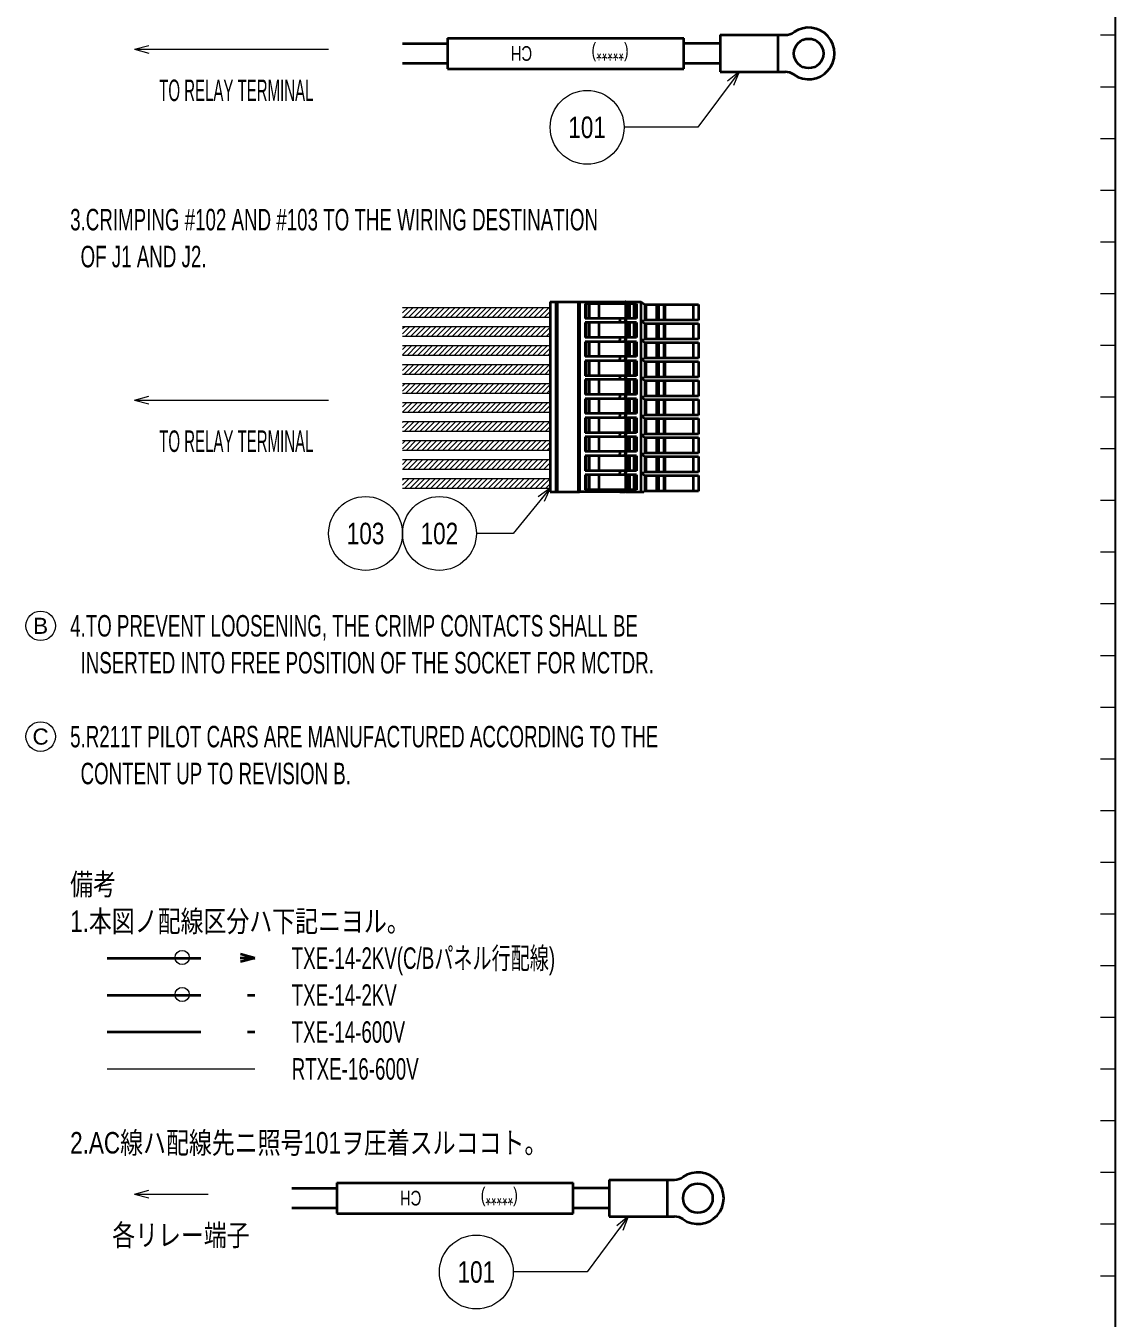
# Model space of a CAD drawing. Header units: millimetres. Extents: x 10 to 821, y 12 to 580.
# Drawn here: x 673.5 to 821, y 236.2 to 411.2 of the extents above; entities that cross this region are included whole.
import ezdxf
from ezdxf.enums import TextEntityAlignment as Align

# ---------------------------------------------------------------- set-up
doc = ezdxf.new("R2010")
doc.units = ezdxf.units.MM
doc.linetypes.add('DASHED', pattern=[19, 12.7, -6.3])
for name, color, linetype in [('GR1_05', 7, 'Continuous'), ('GR1_15', 7, 'Continuous'), ('GR2_03', 7, 'Continuous'), ('図面枠B6M', 7, 'Continuous')]:
    doc.layers.add(name, color=color, linetype=linetype)
doc.styles.add('HG丸ｺﾞｼｯｸM-PRO', font='')
doc.styles.get('HG丸ｺﾞｼｯｸM-PRO').set_extended_font_data('HG丸ｺﾞｼｯｸM-PRO')
pattern_1 = [(45, (0, 0), (-0.3535534, 0.3535534), [])]

# ---------------------------------------------------------------- blocks, each defined once
blk = doc.blocks.new('BLKF023')
at = {"layer": '図面枠B6M', "color": 2, "linetype": 'Continuous', "lineweight": 25}
blk.add_line((821, 574), (821, 20), dxfattribs=at)
at = {"layer": '図面枠B6M', "color": 4, "linetype": 'Continuous', "lineweight": 13}
for p, q in [((819, 410), (821, 410)), ((819, 403), (821, 403)), ((819, 396), (821, 396)), ((819, 389), (821, 389)), ((819, 382), (821, 382)), ((819, 375), (821, 375)), ((819, 368), (821, 368)), ((819, 361), (821, 361)), ((819, 354), (821, 354)), ((819, 347), (821, 347)), ((819, 340), (821, 340)), ((819, 333), (821, 333)), ((819, 326), (821, 326)), ((819, 319), (821, 319)), ((819, 312), (821, 312)), ((819, 305), (821, 305)), ((819, 298), (821, 298)), ((819, 291), (821, 291)), ((819, 284), (821, 284)), ((819, 277), (821, 277)), ((819, 270), (821, 270)), ((819, 263), (821, 263)), ((819, 256), (821, 256)), ((819, 249), (821, 249)), ((819, 242), (821, 242))]:
    blk.add_line(p, q, dxfattribs=at)
blk = doc.blocks.new('FXTIP_ARROW_S')
at = {"color": 0, "linetype": 'Continuous', "lineweight": -2}
for q in [(-1, 0), (-0.966, 0.259), (-0.966, -0.259)]:
    blk.add_line((0, 0), q, dxfattribs=at)
blk = doc.blocks.new('BLKF062')
at = {"layer": 'GR2_03', "color": 3, "linetype": 'Continuous', "lineweight": 35}
for p, q in [((744.5, 373.87), (745.25, 373.87)), ((744.5, 373.87), (744.5, 348.13)), ((745.25, 373.87), (745.3, 373.87)), ((745.25, 373.87), (745.25, 348.13)), ((745.3, 373.87), (745.35, 373.87)), ((745.35, 373.87), (745.43, 373.87)), ((745.43, 373.87), (748.3, 373.87)), ((745.43, 373.87), (745.43, 348.13)), ((748.3, 373.87), (748.48, 373.87)), ((748.3, 373.87), (748.3, 348.13)), ((748.48, 373.87), (753.95, 373.87)), ((748.48, 373.87), (748.48, 348.13)), ((749.23, 373.62), (749.23, 371.6)), ((749.37, 373.62), (749.23, 373.62)), ((749.78, 373.62), (749.37, 373.62)), ((749.37, 373.62), (749.37, 371.6)), ((751.09, 373.62), (749.78, 373.62)), ((749.78, 373.62), (749.78, 371.6)), ((751.09, 373.62), (751.09, 371.6)), ((753.95, 373.62), (751.09, 373.62)), ((753.95, 373.87), (754.66, 373.87)), ((753.95, 373.62), (753.95, 373.87)), ((754.66, 373.62), (753.95, 373.62)), ((754.73, 373.87), (754.66, 373.87)), ((754.66, 373.62), (754.66, 373.87)), ((754.66, 373.62), (754.7, 373.62)), ((754.7, 373.62), (754.7, 371.6)), ((754.7, 373.62), (754.73, 373.62)), ((754.73, 373.87), (756.79, 373.87)), ((754.73, 373.62), (754.73, 373.87)), ((754.94, 373.62), (754.73, 373.62)), ((755.23, 373.62), (754.94, 373.62)), ((754.94, 373.62), (754.94, 371.6)), ((755.23, 373.62), (755.23, 371.6)), ((755.84, 373.62), (755.23, 373.62)), ((756.19, 373.62), (755.84, 373.62)), ((755.84, 373.62), (755.84, 371.6)), ((756.19, 373.62), (756.19, 371.6)), ((756.79, 373.87), (756.81, 373.87)), ((756.79, 373.87), (756.79, 348.13)), ((756.81, 373.87), (757.31, 373.52)), ((757.31, 373.52), (757.34, 373.52)), ((757.34, 371.4), (757.34, 373.52)), ((757.34, 373.52), (757.48, 373.52)), ((757.48, 373.52), (758.95, 373.52)), ((757.48, 371.4), (757.48, 373.52)), ((758.95, 373.52), (759.23, 373.52)), ((758.95, 371.4), (758.95, 373.52)), ((759.23, 373.52), (759.95, 373.52)), ((759.23, 371.4), (759.23, 373.52)), ((759.95, 373.52), (760.09, 373.52)), ((759.95, 371.4), (759.95, 373.52)), ((760.09, 371.4), (760.09, 373.52)), ((760.09, 373.52), (763.84, 373.52)), ((763.84, 373.52), (764.59, 373.52)), ((763.84, 373.52), (763.84, 371.4)), ((764.59, 373.52), (764.59, 371.4)), ((749.37, 371.6), (749.23, 371.6)), ((749.37, 371.05), (749.23, 371.05)), ((749.23, 371.05), (749.23, 369.02)), ((749.78, 371.6), (749.37, 371.6)), ((749.78, 371.05), (749.37, 371.05)), ((749.37, 371.05), (749.37, 369.02)), ((751.09, 371.6), (749.78, 371.6)), ((751.09, 371.05), (749.78, 371.05)), ((749.78, 371.05), (749.78, 369.02)), ((753.95, 371.6), (751.09, 371.6)), ((751.09, 371.05), (751.09, 369.02)), ((753.95, 371.05), (751.09, 371.05)), ((754.66, 371.6), (753.95, 371.6)), ((753.95, 371.6), (753.95, 371.3)), ((753.95, 371.05), (753.95, 371.3)), ((754.66, 371.05), (753.95, 371.05)), ((754.66, 371.6), (754.7, 371.6)), ((754.66, 371.6), (754.66, 371.3)), ((754.66, 371.05), (754.66, 371.3)), ((754.66, 371.3), (754.73, 371.3)), ((754.66, 371.05), (754.7, 371.05)), ((754.7, 371.6), (754.73, 371.6)), ((754.7, 371.05), (754.73, 371.05)), ((754.7, 371.05), (754.7, 369.02)), ((754.94, 371.6), (754.73, 371.6)), ((754.73, 371.6), (754.73, 371.3)), ((754.73, 371.05), (754.73, 371.3)), ((754.94, 371.05), (754.73, 371.05)), ((755.23, 371.6), (754.94, 371.6)), ((755.23, 371.05), (754.94, 371.05)), ((754.94, 371.05), (754.94, 369.02)), ((755.84, 371.6), (755.23, 371.6)), ((755.84, 371.05), (755.23, 371.05)), ((755.23, 371.05), (755.23, 369.02)), ((756.19, 371.6), (755.84, 371.6)), ((756.19, 371.05), (755.84, 371.05)), ((755.84, 371.05), (755.84, 369.02)), ((756.19, 371.05), (756.19, 369.02)), ((756.81, 371.3), (757.31, 370.95)), ((756.81, 371.3), (757.17, 371.3)), ((757.31, 371.4), (757.17, 371.3)), ((757.34, 371.4), (757.31, 371.4)), ((757.48, 371.4), (757.34, 371.4)), ((758.95, 371.4), (757.48, 371.4)), ((759.23, 371.4), (758.95, 371.4)), ((759.95, 371.4), (759.23, 371.4)), ((760.09, 371.4), (759.95, 371.4)), ((763.84, 371.4), (760.09, 371.4)), ((764.59, 371.4), (763.84, 371.4)), ((757.31, 370.95), (757.34, 370.95)), ((757.34, 368.82), (757.34, 370.95)), ((757.34, 370.95), (757.48, 370.95)), ((757.48, 368.82), (757.48, 370.95)), ((757.48, 370.95), (758.95, 370.95)), ((758.95, 368.82), (758.95, 370.95)), ((758.95, 370.95), (759.23, 370.95)), ((759.23, 368.82), (759.23, 370.95)), ((759.23, 370.95), (759.95, 370.95)), ((759.95, 368.82), (759.95, 370.95)), ((759.95, 370.95), (760.09, 370.95)), ((760.09, 370.95), (763.84, 370.95)), ((760.09, 368.82), (760.09, 370.95)), ((763.84, 370.95), (764.59, 370.95)), ((763.84, 370.95), (763.84, 368.82)), ((764.59, 370.95), (764.59, 368.82)), ((749.37, 369.02), (749.23, 369.02)), ((749.37, 368.47), (749.23, 368.47)), ((749.23, 368.47), (749.23, 366.45)), ((749.78, 369.02), (749.37, 369.02)), ((749.78, 368.47), (749.37, 368.47)), ((749.37, 368.47), (749.37, 366.45)), ((751.09, 369.02), (749.78, 369.02)), ((751.09, 368.47), (749.78, 368.47)), ((749.78, 368.47), (749.78, 366.45)), ((753.95, 369.02), (751.09, 369.02)), ((751.09, 368.47), (751.09, 366.45)), ((753.95, 368.47), (751.09, 368.47)), ((753.95, 369.02), (753.95, 368.72)), ((754.66, 369.02), (753.95, 369.02)), ((753.95, 368.47), (753.95, 368.72)), ((754.66, 368.47), (753.95, 368.47)), ((754.66, 369.02), (754.7, 369.02)), ((754.66, 369.02), (754.66, 368.72)), ((754.66, 368.72), (754.73, 368.72)), ((754.66, 368.47), (754.66, 368.72)), ((754.66, 368.47), (754.7, 368.47)), ((754.7, 369.02), (754.73, 369.02)), ((754.7, 368.47), (754.73, 368.47)), ((754.7, 368.47), (754.7, 366.45)), ((754.94, 369.02), (754.73, 369.02)), ((754.73, 369.02), (754.73, 368.72)), ((754.73, 368.47), (754.73, 368.72)), ((754.94, 368.47), (754.73, 368.47)), ((755.23, 369.02), (754.94, 369.02)), ((754.94, 368.47), (754.94, 366.45)), ((755.23, 368.47), (754.94, 368.47)), ((755.84, 369.02), (755.23, 369.02)), ((755.23, 368.47), (755.23, 366.45)), ((755.84, 368.47), (755.23, 368.47)), ((756.19, 369.02), (755.84, 369.02)), ((755.84, 368.47), (755.84, 366.45)), ((756.19, 368.47), (755.84, 368.47)), ((756.19, 368.47), (756.19, 366.45)), ((756.81, 368.72), (757.31, 368.37)), ((756.81, 368.72), (757.17, 368.72)), ((757.31, 368.82), (757.17, 368.72)), ((757.34, 368.82), (757.31, 368.82)), ((757.31, 368.37), (757.34, 368.37)), ((757.48, 368.82), (757.34, 368.82)), ((757.34, 366.25), (757.34, 368.37)), ((757.34, 368.37), (757.48, 368.37)), ((758.95, 368.82), (757.48, 368.82)), ((757.48, 366.25), (757.48, 368.37)), ((757.48, 368.37), (758.95, 368.37)), ((759.23, 368.82), (758.95, 368.82)), ((758.95, 366.25), (758.95, 368.37)), ((758.95, 368.37), (759.23, 368.37)), ((759.95, 368.82), (759.23, 368.82)), ((759.23, 366.25), (759.23, 368.37)), ((759.23, 368.37), (759.95, 368.37)), ((760.09, 368.82), (759.95, 368.82)), ((759.95, 366.25), (759.95, 368.37)), ((759.95, 368.37), (760.09, 368.37)), ((763.84, 368.82), (760.09, 368.82)), ((760.09, 368.37), (763.84, 368.37)), ((760.09, 366.25), (760.09, 368.37)), ((764.59, 368.82), (763.84, 368.82)), ((763.84, 368.37), (764.59, 368.37)), ((763.84, 368.37), (763.84, 366.25)), ((764.59, 368.37), (764.59, 366.25)), ((749.37, 366.45), (749.23, 366.45)), ((749.37, 365.9), (749.23, 365.9)), ((749.23, 365.9), (749.23, 363.87)), ((749.78, 366.45), (749.37, 366.45)), ((749.37, 365.9), (749.37, 363.87)), ((749.78, 365.9), (749.37, 365.9)), ((751.09, 366.45), (749.78, 366.45)), ((751.09, 365.9), (749.78, 365.9)), ((749.78, 365.9), (749.78, 363.87)), ((753.95, 366.45), (751.09, 366.45)), ((751.09, 365.9), (751.09, 363.87)), ((753.95, 365.9), (751.09, 365.9)), ((753.95, 366.45), (753.95, 366.15)), ((754.66, 366.45), (753.95, 366.45)), ((753.95, 365.9), (753.95, 366.15)), ((754.66, 365.9), (753.95, 365.9)), ((754.66, 366.45), (754.7, 366.45)), ((754.66, 366.45), (754.66, 366.15)), ((754.66, 365.9), (754.66, 366.15)), ((754.66, 366.15), (754.73, 366.15)), ((754.66, 365.9), (754.7, 365.9)), ((754.7, 366.45), (754.73, 366.45)), ((754.7, 365.9), (754.7, 363.87)), ((754.7, 365.9), (754.73, 365.9)), ((754.94, 366.45), (754.73, 366.45)), ((754.73, 366.45), (754.73, 366.15)), ((754.73, 365.9), (754.73, 366.15)), ((754.94, 365.9), (754.73, 365.9)), ((755.23, 366.45), (754.94, 366.45)), ((754.94, 365.9), (754.94, 363.87)), ((755.23, 365.9), (754.94, 365.9)), ((755.84, 366.45), (755.23, 366.45)), ((755.84, 365.9), (755.23, 365.9)), ((755.23, 365.9), (755.23, 363.87)), ((756.19, 366.45), (755.84, 366.45)), ((755.84, 365.9), (755.84, 363.87)), ((756.19, 365.9), (755.84, 365.9)), ((756.19, 365.9), (756.19, 363.87)), ((756.81, 366.15), (757.31, 365.8)), ((756.81, 366.15), (757.17, 366.15)), ((757.31, 366.25), (757.17, 366.15)), ((757.34, 366.25), (757.31, 366.25)), ((757.31, 365.8), (757.34, 365.8)), ((757.48, 366.25), (757.34, 366.25)), ((757.34, 363.67), (757.34, 365.8)), ((757.34, 365.8), (757.48, 365.8)), ((758.95, 366.25), (757.48, 366.25)), ((757.48, 363.67), (757.48, 365.8)), ((757.48, 365.8), (758.95, 365.8)), ((759.23, 366.25), (758.95, 366.25)), ((758.95, 363.67), (758.95, 365.8)), ((758.95, 365.8), (759.23, 365.8)), ((759.95, 366.25), (759.23, 366.25)), ((759.23, 363.67), (759.23, 365.8)), ((759.23, 365.8), (759.95, 365.8)), ((760.09, 366.25), (759.95, 366.25)), ((759.95, 363.67), (759.95, 365.8)), ((759.95, 365.8), (760.09, 365.8)), ((763.84, 366.25), (760.09, 366.25)), ((760.09, 363.67), (760.09, 365.8)), ((760.09, 365.8), (763.84, 365.8)), ((764.59, 366.25), (763.84, 366.25)), ((763.84, 365.8), (763.84, 363.67)), ((763.84, 365.8), (764.59, 365.8)), ((764.59, 365.8), (764.59, 363.67)), ((749.37, 363.87), (749.23, 363.87)), ((749.23, 363.33), (749.23, 361.3)), ((749.37, 363.33), (749.23, 363.33)), ((749.78, 363.87), (749.37, 363.87)), ((749.37, 363.33), (749.37, 361.3)), ((749.78, 363.33), (749.37, 363.33)), ((751.09, 363.87), (749.78, 363.87)), ((749.78, 363.33), (749.78, 361.3)), ((751.09, 363.33), (749.78, 363.33)), ((753.95, 363.87), (751.09, 363.87)), ((751.09, 363.33), (751.09, 361.3)), ((753.95, 363.33), (751.09, 363.33)), ((753.95, 363.87), (753.95, 363.57)), ((754.66, 363.87), (753.95, 363.87)), ((753.95, 363.33), (753.95, 363.57)), ((754.66, 363.33), (753.95, 363.33)), ((754.66, 363.87), (754.66, 363.57)), ((754.66, 363.87), (754.7, 363.87)), ((754.66, 363.33), (754.66, 363.57)), ((754.66, 363.57), (754.73, 363.57)), ((754.66, 363.33), (754.7, 363.33)), ((754.7, 363.87), (754.73, 363.87)), ((754.7, 363.33), (754.7, 361.3)), ((754.7, 363.33), (754.73, 363.33)), ((754.94, 363.87), (754.73, 363.87)), ((754.73, 363.87), (754.73, 363.57)), ((754.73, 363.33), (754.73, 363.57)), ((754.94, 363.33), (754.73, 363.33)), ((755.23, 363.87), (754.94, 363.87)), ((755.23, 363.33), (754.94, 363.33)), ((754.94, 363.33), (754.94, 361.3)), ((755.84, 363.87), (755.23, 363.87)), ((755.23, 363.33), (755.23, 361.3)), ((755.84, 363.33), (755.23, 363.33)), ((756.19, 363.87), (755.84, 363.87)), ((756.19, 363.33), (755.84, 363.33)), ((755.84, 363.33), (755.84, 361.3)), ((756.19, 363.33), (756.19, 361.3)), ((756.81, 363.57), (757.31, 363.23)), ((756.81, 363.57), (757.17, 363.57)), ((757.31, 363.67), (757.17, 363.57)), ((757.34, 363.67), (757.31, 363.67)), ((757.31, 363.23), (757.34, 363.23)), ((757.48, 363.67), (757.34, 363.67)), ((757.34, 363.23), (757.48, 363.23)), ((757.34, 361.1), (757.34, 363.23)), ((758.95, 363.67), (757.48, 363.67)), ((757.48, 363.23), (758.95, 363.23)), ((757.48, 361.1), (757.48, 363.23)), ((759.23, 363.67), (758.95, 363.67)), ((758.95, 361.1), (758.95, 363.23)), ((758.95, 363.23), (759.23, 363.23)), ((759.95, 363.67), (759.23, 363.67)), ((759.23, 363.23), (759.95, 363.23)), ((759.23, 361.1), (759.23, 363.23)), ((760.09, 363.67), (759.95, 363.67)), ((759.95, 363.23), (760.09, 363.23)), ((759.95, 361.1), (759.95, 363.23)), ((763.84, 363.67), (760.09, 363.67)), ((760.09, 363.23), (763.84, 363.23)), ((760.09, 361.1), (760.09, 363.23)), ((764.59, 363.67), (763.84, 363.67)), ((763.84, 363.23), (763.84, 361.1)), ((763.84, 363.23), (764.59, 363.23)), ((764.59, 363.23), (764.59, 361.1)), ((749.37, 361.3), (749.23, 361.3)), ((749.23, 360.75), (749.23, 358.73)), ((749.37, 360.75), (749.23, 360.75)), ((749.78, 361.3), (749.37, 361.3)), ((749.37, 360.75), (749.37, 358.73)), ((749.78, 360.75), (749.37, 360.75)), ((751.09, 361.3), (749.78, 361.3)), ((749.78, 360.75), (749.78, 358.73)), ((751.09, 360.75), (749.78, 360.75)), ((753.95, 361.3), (751.09, 361.3)), ((751.09, 360.75), (751.09, 358.73)), ((753.95, 360.75), (751.09, 360.75)), ((754.66, 361.3), (753.95, 361.3)), ((753.95, 361.3), (753.95, 361)), ((753.95, 360.75), (753.95, 361)), ((754.66, 360.75), (753.95, 360.75)), ((754.66, 361.3), (754.66, 361)), ((754.66, 361.3), (754.7, 361.3)), ((754.66, 360.75), (754.66, 361)), ((754.66, 361), (754.73, 361)), ((754.66, 360.75), (754.7, 360.75)), ((754.7, 361.3), (754.73, 361.3)), ((754.7, 360.75), (754.7, 358.73)), ((754.7, 360.75), (754.73, 360.75)), ((754.94, 361.3), (754.73, 361.3)), ((754.73, 361.3), (754.73, 361)), ((754.73, 360.75), (754.73, 361)), ((754.94, 360.75), (754.73, 360.75)), ((755.23, 361.3), (754.94, 361.3)), ((754.94, 360.75), (754.94, 358.73)), ((755.23, 360.75), (754.94, 360.75)), ((755.84, 361.3), (755.23, 361.3)), ((755.23, 360.75), (755.23, 358.73)), ((755.84, 360.75), (755.23, 360.75)), ((756.19, 361.3), (755.84, 361.3)), ((756.19, 360.75), (755.84, 360.75)), ((755.84, 360.75), (755.84, 358.73)), ((756.19, 360.75), (756.19, 358.73)), ((756.81, 361), (757.31, 360.65)), ((756.81, 361), (757.17, 361)), ((757.31, 361.1), (757.17, 361)), ((757.34, 361.1), (757.31, 361.1)), ((757.31, 360.65), (757.34, 360.65)), ((757.48, 361.1), (757.34, 361.1)), ((757.34, 360.65), (757.48, 360.65)), ((757.34, 358.53), (757.34, 360.65)), ((758.95, 361.1), (757.48, 361.1)), ((757.48, 360.65), (758.95, 360.65)), ((757.48, 358.53), (757.48, 360.65)), ((759.23, 361.1), (758.95, 361.1)), ((758.95, 360.65), (759.23, 360.65)), ((758.95, 358.53), (758.95, 360.65)), ((759.95, 361.1), (759.23, 361.1)), ((759.23, 360.65), (759.95, 360.65)), ((759.23, 358.53), (759.23, 360.65)), ((760.09, 361.1), (759.95, 361.1)), ((759.95, 358.53), (759.95, 360.65)), ((759.95, 360.65), (760.09, 360.65)), ((763.84, 361.1), (760.09, 361.1)), ((760.09, 360.65), (763.84, 360.65)), ((760.09, 358.53), (760.09, 360.65)), ((764.59, 361.1), (763.84, 361.1)), ((763.84, 360.65), (764.59, 360.65)), ((763.84, 360.65), (763.84, 358.53)), ((764.59, 360.65), (764.59, 358.53)), ((749.37, 358.73), (749.23, 358.73)), ((749.23, 358.18), (749.23, 356.15)), ((749.37, 358.18), (749.23, 358.18)), ((749.78, 358.73), (749.37, 358.73)), ((749.37, 358.18), (749.37, 356.15)), ((749.78, 358.18), (749.37, 358.18)), ((751.09, 358.73), (749.78, 358.73)), ((749.78, 358.18), (749.78, 356.15)), ((751.09, 358.18), (749.78, 358.18)), ((753.95, 358.73), (751.09, 358.73)), ((751.09, 358.18), (751.09, 356.15)), ((753.95, 358.18), (751.09, 358.18)), ((754.66, 358.73), (753.95, 358.73)), ((753.95, 358.73), (753.95, 358.43)), ((753.95, 358.18), (753.95, 358.43)), ((754.66, 358.18), (753.95, 358.18)), ((754.66, 358.73), (754.7, 358.73)), ((754.66, 358.73), (754.66, 358.43)), ((754.66, 358.18), (754.66, 358.43)), ((754.66, 358.43), (754.73, 358.43)), ((754.66, 358.18), (754.7, 358.18)), ((754.7, 358.73), (754.73, 358.73)), ((754.7, 358.18), (754.7, 356.15)), ((754.7, 358.18), (754.73, 358.18)), ((754.94, 358.73), (754.73, 358.73)), ((754.73, 358.73), (754.73, 358.43)), ((754.73, 358.18), (754.73, 358.43)), ((754.94, 358.18), (754.73, 358.18)), ((755.23, 358.73), (754.94, 358.73)), ((754.94, 358.18), (754.94, 356.15)), ((755.23, 358.18), (754.94, 358.18)), ((755.84, 358.73), (755.23, 358.73)), ((755.84, 358.18), (755.23, 358.18)), ((755.23, 358.18), (755.23, 356.15)), ((756.19, 358.73), (755.84, 358.73)), ((755.84, 358.18), (755.84, 356.15)), ((756.19, 358.18), (755.84, 358.18)), ((756.19, 358.18), (756.19, 356.15)), ((756.81, 358.43), (757.31, 358.08)), ((756.81, 358.43), (757.17, 358.43)), ((757.31, 358.53), (757.17, 358.43)), ((757.34, 358.53), (757.31, 358.53)), ((757.31, 358.08), (757.34, 358.08)), ((757.48, 358.53), (757.34, 358.53)), ((757.34, 355.95), (757.34, 358.08)), ((757.34, 358.08), (757.48, 358.08)), ((758.95, 358.53), (757.48, 358.53)), ((757.48, 358.08), (758.95, 358.08)), ((757.48, 355.95), (757.48, 358.08)), ((759.23, 358.53), (758.95, 358.53)), ((758.95, 355.95), (758.95, 358.08)), ((758.95, 358.08), (759.23, 358.08)), ((759.95, 358.53), (759.23, 358.53)), ((759.23, 358.08), (759.95, 358.08)), ((759.23, 355.95), (759.23, 358.08)), ((760.09, 358.53), (759.95, 358.53)), ((759.95, 358.08), (760.09, 358.08)), ((759.95, 355.95), (759.95, 358.08)), ((763.84, 358.53), (760.09, 358.53)), ((760.09, 358.08), (763.84, 358.08)), ((760.09, 355.95), (760.09, 358.08)), ((764.59, 358.53), (763.84, 358.53)), ((763.84, 358.08), (764.59, 358.08)), ((763.84, 358.08), (763.84, 355.95)), ((764.59, 358.08), (764.59, 355.95)), ((749.37, 356.15), (749.23, 356.15)), ((749.37, 355.6), (749.23, 355.6)), ((749.23, 355.6), (749.23, 353.58)), ((749.78, 356.15), (749.37, 356.15)), ((749.78, 355.6), (749.37, 355.6)), ((749.37, 355.6), (749.37, 353.58)), ((751.09, 356.15), (749.78, 356.15)), ((751.09, 355.6), (749.78, 355.6)), ((749.78, 355.6), (749.78, 353.58)), ((753.95, 356.15), (751.09, 356.15)), ((753.95, 355.6), (751.09, 355.6)), ((751.09, 355.6), (751.09, 353.58)), ((754.66, 356.15), (753.95, 356.15)), ((753.95, 356.15), (753.95, 355.85)), ((753.95, 355.6), (753.95, 355.85)), ((754.66, 355.6), (753.95, 355.6)), ((754.66, 356.15), (754.7, 356.15)), ((754.66, 356.15), (754.66, 355.85)), ((754.66, 355.85), (754.73, 355.85)), ((754.66, 355.6), (754.66, 355.85)), ((754.66, 355.6), (754.7, 355.6)), ((754.7, 356.15), (754.73, 356.15)), ((754.7, 355.6), (754.7, 353.58)), ((754.7, 355.6), (754.73, 355.6)), ((754.94, 356.15), (754.73, 356.15)), ((754.73, 356.15), (754.73, 355.85)), ((754.73, 355.6), (754.73, 355.85)), ((754.94, 355.6), (754.73, 355.6)), ((755.23, 356.15), (754.94, 356.15)), ((755.23, 355.6), (754.94, 355.6)), ((754.94, 355.6), (754.94, 353.58)), ((755.84, 356.15), (755.23, 356.15)), ((755.84, 355.6), (755.23, 355.6)), ((755.23, 355.6), (755.23, 353.58)), ((756.19, 356.15), (755.84, 356.15)), ((756.19, 355.6), (755.84, 355.6)), ((755.84, 355.6), (755.84, 353.58)), ((756.19, 355.6), (756.19, 353.58)), ((756.81, 355.85), (757.31, 355.5)), ((756.81, 355.85), (757.17, 355.85)), ((757.31, 355.95), (757.17, 355.85)), ((757.34, 355.95), (757.31, 355.95)), ((757.31, 355.5), (757.34, 355.5)), ((757.48, 355.95), (757.34, 355.95)), ((757.34, 353.38), (757.34, 355.5)), ((757.34, 355.5), (757.48, 355.5)), ((758.95, 355.95), (757.48, 355.95)), ((757.48, 353.38), (757.48, 355.5)), ((757.48, 355.5), (758.95, 355.5)), ((759.23, 355.95), (758.95, 355.95)), ((758.95, 353.38), (758.95, 355.5)), ((758.95, 355.5), (759.23, 355.5)), ((759.95, 355.95), (759.23, 355.95)), ((759.23, 353.38), (759.23, 355.5)), ((759.23, 355.5), (759.95, 355.5)), ((760.09, 355.95), (759.95, 355.95)), ((759.95, 355.5), (760.09, 355.5)), ((759.95, 353.38), (759.95, 355.5)), ((763.84, 355.95), (760.09, 355.95)), ((760.09, 355.5), (763.84, 355.5)), ((760.09, 353.38), (760.09, 355.5)), ((764.59, 355.95), (763.84, 355.95)), ((763.84, 355.5), (764.59, 355.5)), ((763.84, 355.5), (763.84, 353.38)), ((764.59, 355.5), (764.59, 353.38)), ((749.37, 353.58), (749.23, 353.58)), ((749.78, 353.58), (749.37, 353.58)), ((751.09, 353.58), (749.78, 353.58)), ((753.95, 353.58), (751.09, 353.58)), ((753.95, 353.58), (753.95, 353.28)), ((754.66, 353.58), (753.95, 353.58)), ((754.66, 353.58), (754.66, 353.28)), ((754.66, 353.58), (754.7, 353.58)), ((754.7, 353.58), (754.73, 353.58)), ((754.94, 353.58), (754.73, 353.58)), ((754.73, 353.58), (754.73, 353.28)), ((755.23, 353.58), (754.94, 353.58)), ((755.84, 353.58), (755.23, 353.58)), ((756.19, 353.58), (755.84, 353.58)), ((749.37, 353.03), (749.23, 353.03)), ((749.23, 353.03), (749.23, 351)), ((749.37, 353.03), (749.37, 351)), ((749.78, 353.03), (749.37, 353.03)), ((749.78, 353.03), (749.78, 351)), ((751.09, 353.03), (749.78, 353.03)), ((753.95, 353.03), (751.09, 353.03)), ((751.09, 353.03), (751.09, 351)), ((753.95, 353.03), (753.95, 353.28)), ((754.66, 353.03), (753.95, 353.03)), ((754.66, 353.28), (754.73, 353.28)), ((754.66, 353.03), (754.66, 353.28)), ((754.66, 353.03), (754.7, 353.03)), ((754.7, 353.03), (754.7, 351)), ((754.7, 353.03), (754.73, 353.03)), ((754.73, 353.03), (754.73, 353.28)), ((754.94, 353.03), (754.73, 353.03)), ((755.23, 353.03), (754.94, 353.03)), ((754.94, 353.03), (754.94, 351)), ((755.23, 353.03), (755.23, 351)), ((755.84, 353.03), (755.23, 353.03)), ((756.19, 353.03), (755.84, 353.03)), ((755.84, 353.03), (755.84, 351)), ((756.19, 353.03), (756.19, 351)), ((756.81, 353.28), (757.17, 353.28)), ((756.81, 353.28), (757.31, 352.93)), ((757.31, 353.38), (757.17, 353.28)), ((757.34, 353.38), (757.31, 353.38)), ((757.31, 352.93), (757.34, 352.93)), ((757.48, 353.38), (757.34, 353.38)), ((757.34, 350.8), (757.34, 352.93)), ((757.34, 352.93), (757.48, 352.93)), ((758.95, 353.38), (757.48, 353.38)), ((757.48, 350.8), (757.48, 352.93)), ((757.48, 352.93), (758.95, 352.93)), ((759.23, 353.38), (758.95, 353.38)), ((758.95, 352.93), (759.23, 352.93)), ((758.95, 350.8), (758.95, 352.93)), ((759.95, 353.38), (759.23, 353.38)), ((759.23, 350.8), (759.23, 352.93)), ((759.23, 352.93), (759.95, 352.93)), ((760.09, 353.38), (759.95, 353.38)), ((759.95, 352.93), (760.09, 352.93)), ((759.95, 350.8), (759.95, 352.93)), ((763.84, 353.38), (760.09, 353.38)), ((760.09, 352.93), (763.84, 352.93)), ((760.09, 350.8), (760.09, 352.93)), ((764.59, 353.38), (763.84, 353.38)), ((763.84, 352.93), (763.84, 350.8)), ((763.84, 352.93), (764.59, 352.93)), ((764.59, 352.93), (764.59, 350.8)), ((749.37, 351), (749.23, 351)), ((749.37, 350.45), (749.23, 350.45)), ((749.23, 350.45), (749.23, 348.43)), ((749.78, 351), (749.37, 351)), ((749.78, 350.45), (749.37, 350.45)), ((749.37, 350.45), (749.37, 348.43)), ((751.09, 351), (749.78, 351)), ((751.09, 350.45), (749.78, 350.45)), ((749.78, 350.45), (749.78, 348.43)), ((753.95, 351), (751.09, 351)), ((753.95, 350.45), (751.09, 350.45)), ((751.09, 350.45), (751.09, 348.43)), ((753.95, 351), (753.95, 350.7)), ((754.66, 351), (753.95, 351)), ((753.95, 350.45), (753.95, 350.7)), ((754.66, 350.45), (753.95, 350.45)), ((754.66, 351), (754.7, 351)), ((754.66, 351), (754.66, 350.7)), ((754.66, 350.45), (754.66, 350.7)), ((754.66, 350.7), (754.73, 350.7)), ((754.66, 350.45), (754.7, 350.45)), ((754.7, 351), (754.73, 351)), ((754.7, 350.45), (754.7, 348.43)), ((754.7, 350.45), (754.73, 350.45)), ((754.94, 351), (754.73, 351)), ((754.73, 351), (754.73, 350.7)), ((754.73, 350.45), (754.73, 350.7)), ((754.94, 350.45), (754.73, 350.45)), ((755.23, 351), (754.94, 351)), ((755.23, 350.45), (754.94, 350.45)), ((754.94, 350.45), (754.94, 348.43)), ((755.84, 351), (755.23, 351)), ((755.84, 350.45), (755.23, 350.45)), ((755.23, 350.45), (755.23, 348.43)), ((756.19, 351), (755.84, 351)), ((756.19, 350.45), (755.84, 350.45)), ((755.84, 350.45), (755.84, 348.43)), ((756.19, 350.45), (756.19, 348.43)), ((756.81, 350.7), (757.17, 350.7)), ((756.81, 350.7), (757.31, 350.35)), ((757.31, 350.8), (757.17, 350.7)), ((757.34, 350.8), (757.31, 350.8)), ((757.31, 350.35), (757.34, 350.35)), ((757.48, 350.8), (757.34, 350.8)), ((757.34, 350.35), (757.48, 350.35)), ((757.34, 348.23), (757.34, 350.35)), ((758.95, 350.8), (757.48, 350.8)), ((757.48, 350.35), (758.95, 350.35)), ((757.48, 348.23), (757.48, 350.35)), ((759.23, 350.8), (758.95, 350.8)), ((758.95, 350.35), (759.23, 350.35)), ((758.95, 348.23), (758.95, 350.35)), ((759.95, 350.8), (759.23, 350.8)), ((759.23, 350.35), (759.95, 350.35)), ((759.23, 348.23), (759.23, 350.35)), ((760.09, 350.8), (759.95, 350.8)), ((759.95, 350.35), (760.09, 350.35)), ((759.95, 348.23), (759.95, 350.35)), ((763.84, 350.8), (760.09, 350.8)), ((760.09, 350.35), (763.84, 350.35)), ((760.09, 348.23), (760.09, 350.35)), ((764.59, 350.8), (763.84, 350.8)), ((763.84, 350.35), (764.59, 350.35)), ((763.84, 350.35), (763.84, 348.23)), ((764.59, 350.35), (764.59, 348.23)), ((749.37, 348.43), (749.23, 348.43)), ((749.78, 348.43), (749.37, 348.43)), ((751.09, 348.43), (749.78, 348.43)), ((753.95, 348.43), (751.09, 348.43)), ((753.95, 348.43), (753.95, 348.13)), ((754.66, 348.43), (753.95, 348.43)), ((754.66, 348.43), (754.66, 348.13)), ((754.66, 348.43), (754.7, 348.43)), ((754.7, 348.43), (754.73, 348.43)), ((754.94, 348.43), (754.73, 348.43)), ((754.73, 348.43), (754.73, 348.13)), ((755.23, 348.43), (754.94, 348.43)), ((755.84, 348.43), (755.23, 348.43)), ((756.19, 348.43), (755.84, 348.43)), ((744.5, 348.13), (745.25, 348.13)), ((745.25, 348.13), (745.43, 348.13)), ((745.43, 348.13), (748.3, 348.13)), ((748.3, 348.13), (748.48, 348.13)), ((753.95, 348.13), (748.48, 348.13)), ((753.95, 348.13), (754.66, 348.13)), ((754.73, 348.13), (754.66, 348.13)), ((754.73, 348.13), (756.79, 348.13)), ((756.79, 348.13), (757.17, 348.13)), ((757.31, 348.23), (757.17, 348.13)), ((757.34, 348.23), (757.31, 348.23)), ((757.48, 348.23), (757.34, 348.23)), ((758.95, 348.23), (757.48, 348.23)), ((759.23, 348.23), (758.95, 348.23)), ((759.95, 348.23), (759.23, 348.23)), ((760.09, 348.23), (759.95, 348.23)), ((763.84, 348.23), (760.09, 348.23)), ((764.59, 348.23), (763.84, 348.23))]:
    blk.add_line(p, q, dxfattribs=at)
blk = doc.blocks.new('BLKF063')
at = {"layer": 'GR2_03', "linetype": 'Continuous', "lineweight": 13}
h = blk.add_hatch(dxfattribs=at)
h.set_pattern_fill('_USER', color=4, scale=0.5, angle=45, style=0, pattern_type=0)
h.set_pattern_definition(pattern_1)
h.paths.add_polyline_path([(744.5, 373.11), (724.5, 373.11), (724.5, 371.81), (744.5, 371.81)], flags=0)
at = {"layer": 'GR2_03', "color": 4, "linetype": 'Continuous', "lineweight": 13}
for p, q in [((724.5, 373.11), (744.5, 373.11)), ((724.5, 371.81), (744.5, 371.81))]:
    blk.add_line(p, q, dxfattribs=at)
blk = doc.blocks.new('BLKF064')
at = {"layer": 'GR2_03', "linetype": 'Continuous', "lineweight": 13}
h = blk.add_hatch(dxfattribs=at)
h.set_pattern_fill('_USER', color=4, scale=0.5, angle=45, style=0, pattern_type=0)
h.set_pattern_definition(pattern_1)
h.paths.add_polyline_path([(744.5, 370.54), (724.5, 370.54), (724.5, 369.24), (744.5, 369.24)], flags=0)
at = {"layer": 'GR2_03', "color": 4, "linetype": 'Continuous', "lineweight": 13}
for p, q in [((724.5, 370.54), (744.5, 370.54)), ((724.5, 369.24), (744.5, 369.24))]:
    blk.add_line(p, q, dxfattribs=at)
blk = doc.blocks.new('BLKF065')
at = {"layer": 'GR2_03', "linetype": 'Continuous', "lineweight": 13}
h = blk.add_hatch(dxfattribs=at)
h.set_pattern_fill('_USER', color=4, scale=0.5, angle=45, style=0, pattern_type=0)
h.set_pattern_definition(pattern_1)
h.paths.add_polyline_path([(744.5, 367.96), (724.5, 367.96), (724.5, 366.66), (744.5, 366.66)], flags=0)
at = {"layer": 'GR2_03', "color": 4, "linetype": 'Continuous', "lineweight": 13}
for p, q in [((724.5, 367.96), (744.5, 367.96)), ((724.5, 366.66), (744.5, 366.66))]:
    blk.add_line(p, q, dxfattribs=at)
blk = doc.blocks.new('BLKF066')
at = {"layer": 'GR2_03', "linetype": 'Continuous', "lineweight": 13}
h = blk.add_hatch(dxfattribs=at)
h.set_pattern_fill('_USER', color=4, scale=0.5, angle=45, style=0, pattern_type=0)
h.set_pattern_definition(pattern_1)
h.paths.add_polyline_path([(744.5, 365.39), (724.5, 365.39), (724.5, 364.09), (744.5, 364.09)], flags=0)
at = {"layer": 'GR2_03', "color": 4, "linetype": 'Continuous', "lineweight": 13}
for p, q in [((724.5, 365.39), (744.5, 365.39)), ((724.5, 364.09), (744.5, 364.09))]:
    blk.add_line(p, q, dxfattribs=at)
blk = doc.blocks.new('BLKF067')
at = {"layer": 'GR2_03', "linetype": 'Continuous', "lineweight": 13}
h = blk.add_hatch(dxfattribs=at)
h.set_pattern_fill('_USER', color=4, scale=0.5, angle=45, style=0, pattern_type=0)
h.set_pattern_definition(pattern_1)
h.paths.add_polyline_path([(744.5, 362.8125), (724.5, 362.8125), (724.5, 361.5125), (744.5, 361.5125)], flags=0)
at = {"layer": 'GR2_03', "color": 4, "linetype": 'Continuous', "lineweight": 13}
for p, q in [((724.5, 362.8125), (744.5, 362.8125)), ((724.5, 361.5125), (744.5, 361.5125))]:
    blk.add_line(p, q, dxfattribs=at)
blk = doc.blocks.new('BLKF068')
at = {"layer": 'GR2_03', "linetype": 'Continuous', "lineweight": 13}
h = blk.add_hatch(dxfattribs=at)
h.set_pattern_fill('_USER', color=4, scale=0.5, angle=45, style=0, pattern_type=0)
h.set_pattern_definition(pattern_1)
h.paths.add_polyline_path([(744.5, 360.24), (724.5, 360.24), (724.5, 358.94), (744.5, 358.94)], flags=0)
at = {"layer": 'GR2_03', "color": 4, "linetype": 'Continuous', "lineweight": 13}
for p, q in [((724.5, 360.24), (744.5, 360.24)), ((724.5, 358.94), (744.5, 358.94))]:
    blk.add_line(p, q, dxfattribs=at)
blk = doc.blocks.new('BLKF069')
at = {"layer": 'GR2_03', "linetype": 'Continuous', "lineweight": 13}
h = blk.add_hatch(dxfattribs=at)
h.set_pattern_fill('_USER', color=4, scale=0.5, angle=45, style=0, pattern_type=0)
h.set_pattern_definition(pattern_1)
h.paths.add_polyline_path([(744.5, 357.66), (724.5, 357.66), (724.5, 356.36), (744.5, 356.36)], flags=0)
at = {"layer": 'GR2_03', "color": 4, "linetype": 'Continuous', "lineweight": 13}
for p, q in [((724.5, 357.66), (744.5, 357.66)), ((724.5, 356.36), (744.5, 356.36))]:
    blk.add_line(p, q, dxfattribs=at)
blk = doc.blocks.new('BLKF070')
at = {"layer": 'GR2_03', "linetype": 'Continuous', "lineweight": 13}
h = blk.add_hatch(dxfattribs=at)
h.set_pattern_fill('_USER', color=4, scale=0.5, angle=45, style=0, pattern_type=0)
h.set_pattern_definition(pattern_1)
h.paths.add_polyline_path([(744.5, 355.09), (724.5, 355.09), (724.5, 353.79), (744.5, 353.79)], flags=0)
at = {"layer": 'GR2_03', "color": 4, "linetype": 'Continuous', "lineweight": 13}
for p, q in [((724.5, 355.09), (744.5, 355.09)), ((724.5, 353.79), (744.5, 353.79))]:
    blk.add_line(p, q, dxfattribs=at)
blk = doc.blocks.new('BLKF071')
at = {"layer": 'GR2_03', "linetype": 'Continuous', "lineweight": 13}
h = blk.add_hatch(dxfattribs=at)
h.set_pattern_fill('_USER', color=4, scale=0.5, angle=45, style=0, pattern_type=0)
h.set_pattern_definition(pattern_1)
h.paths.add_polyline_path([(744.5, 352.51), (724.5, 352.51), (724.5, 351.21), (744.5, 351.21)], flags=0)
at = {"layer": 'GR2_03', "color": 4, "linetype": 'Continuous', "lineweight": 13}
for p, q in [((724.5, 352.51), (744.5, 352.51)), ((724.5, 351.21), (744.5, 351.21))]:
    blk.add_line(p, q, dxfattribs=at)
blk = doc.blocks.new('BLKF072')
at = {"layer": 'GR2_03', "linetype": 'Continuous', "lineweight": 13}
h = blk.add_hatch(dxfattribs=at)
h.set_pattern_fill('_USER', color=4, scale=0.5, angle=45, style=0, pattern_type=0)
h.set_pattern_definition(pattern_1)
h.paths.add_polyline_path([(744.5, 349.94), (724.5, 349.94), (724.5, 348.64), (744.5, 348.64)], flags=0)
at = {"layer": 'GR2_03', "color": 4, "linetype": 'Continuous', "lineweight": 13}
for p, q in [((724.5, 349.94), (744.5, 349.94)), ((724.5, 348.64), (744.5, 348.64))]:
    blk.add_line(p, q, dxfattribs=at)
blk = doc.blocks.new('FXTIP_ARROW_E')
at = {"color": 0, "linetype": 'Continuous', "lineweight": -2}
for q in [(-1, 0), (-0.966, 0.259), (-0.966, -0.259)]:
    blk.add_line((0, 0), q, dxfattribs=at)
blk = doc.blocks.new('BLKF227')
at = {"layer": 'GR1_05', "color": 4, "linetype": 'Continuous', "lineweight": 13}
blk.add_circle((675.5, 330), 2, dxfattribs=at)
at = {"layer": 'GR1_05', "color": 4, "linetype": 'Continuous', "lineweight": 13, "style": 'HG丸ｺﾞｼｯｸM-PRO', "width": 1.04272}
blk.add_text('B', height=2.18, dxfattribs=at).set_placement((675.5, 330), align=Align.MIDDLE_CENTER)
blk = doc.blocks.new('BLKF235')
at = {"layer": 'GR1_05', "color": 4, "linetype": 'Continuous', "lineweight": 13}
blk.add_circle((675.5, 315), 2, dxfattribs=at)
at = {"layer": 'GR1_05', "color": 4, "linetype": 'Continuous', "lineweight": 13, "style": 'HG丸ｺﾞｼｯｸM-PRO', "width": 1.042931}
blk.add_text('C', height=2.18, dxfattribs=at).set_placement((675.5, 315), align=Align.MIDDLE_CENTER)

msp = doc.modelspace()

# ---------------------------------------------------------------- linework, layer by layer
at = {"layer": 'GR1_15', "color": 4, "linetype": 'Continuous', "lineweight": 13}
for p, q in [((770.08, 405), (764.5, 397.5)), ((764.5, 397.5), (754.5, 397.5)), ((744.5, 348.64), (739.5, 342.5)), ((739.5, 342.5), (734.5, 342.5)), ((755.08, 250), (749.5, 242.5)), ((749.5, 242.5), (739.5, 242.5))]:
    msp.add_line(p, q, dxfattribs=at)
for centre in [(749.5, 397.5), (719.5, 342.5), (729.5, 342.5), (734.5, 242.5)]:
    msp.add_circle(centre, 5, dxfattribs=at)
at = {"layer": 'GR2_03', "color": 3, "linetype": 'Continuous', "lineweight": 35}
for p, q in [((730.61, 409.58), (762.61, 409.58)), ((730.61, 409.58), (730.61, 405.42)), ((762.61, 405.42), (762.61, 409.58)), ((767.5, 410), (767.5, 405)), ((767.5, 410), (776.34, 410)), ((775.34, 410), (775.34, 405)), ((724.5, 408.87), (730.61, 408.87)), ((767.5, 408.87), (762.61, 408.87)), ((730.61, 406.13), (724.5, 406.13)), ((767.5, 406.13), (762.61, 406.13)), ((730.61, 405.42), (762.61, 405.42)), ((767.5, 405), (776.34, 405)), ((709.5, 253.87), (715.61, 253.87)), ((715.61, 254.58), (747.61, 254.58)), ((715.61, 254.58), (715.61, 250.42)), ((747.61, 250.42), (747.61, 254.58)), ((752.5, 253.87), (747.61, 253.87)), ((752.5, 255), (752.5, 250)), ((752.5, 255), (761.34, 255)), ((760.34, 255), (760.34, 250)), ((715.61, 251.13), (709.5, 251.13)), ((715.61, 250.42), (747.61, 250.42)), ((752.5, 251.13), (747.61, 251.13)), ((752.5, 250), (761.34, 250))]:
    msp.add_line(p, q, dxfattribs=at)
at = {"layer": 'GR2_03', "color": 4, "linetype": 'Continuous', "lineweight": 13}
for p, q in [((688.2, 408.06), (714.5, 408.06)), ((688.2, 360.56), (714.5, 360.56)), ((684.5, 270), (704.5, 270)), ((688.2, 253.06), (698.2, 253.06))]:
    msp.add_line(p, q, dxfattribs=at)
at = {"layer": 'GR2_03', "color": 3, "linetype": 'DASHED', "lineweight": 35}
for p, q in [((684.5, 285), (704.5, 285)), ((684.5, 280), (704.5, 280)), ((684.5, 275), (704.5, 275))]:
    msp.add_line(p, q, dxfattribs=at)
at = {"layer": 'GR2_03', "color": 3, "linetype": 'Continuous', "lineweight": 35}
for centre in [(779.5, 407.5), (764.5, 252.5)]:
    msp.add_circle(centre, 2, dxfattribs=at)
at = {"layer": 'GR2_03', "color": 4, "linetype": 'Continuous', "lineweight": 13}
for centre in [(694.66, 285.08), (694.66, 280.08)]:
    msp.add_circle(centre, 0.963, dxfattribs=at)
at = {"layer": 'GR2_03', "color": 3, "linetype": 'Continuous', "lineweight": 35}
for centre, radius, start, end in [((776.34, 412), 2, 270, 305.0968), ((779.5, 407.5), 3.5, 234.9032, 125.0968), ((776.34, 403), 2, 54.9032, 90), ((764.5, 252.5), 3.5, 234.9032, 125.0968), ((761.34, 257), 2, 270, 305.0968), ((761.34, 248), 2, 54.9032, 90)]:
    msp.add_arc(centre, radius, start, end, dxfattribs=at)

# ---------------------------------------------------------------- block references
at = {"layer": 'GR1_05', "color": 4, "linetype": 'Continuous', "lineweight": 13}
for name in ['BLKF227', 'BLKF235']:
    msp.add_blockref(name, (0, 0), dxfattribs=at)
at = {"layer": 'GR1_15', "color": 4, "linetype": 'Continuous', "lineweight": 13, "xscale": 2, "yscale": 2}
for p, rotation in [((770.08, 405), 53.33713227340927), ((744.5, 348.64), 50.83153733292919), ((755.08, 250), 53.33713227340927)]:
    msp.add_blockref('FXTIP_ARROW_S', p, dxfattribs=dict(at, rotation=rotation))
at = {"layer": 'GR2_03', "color": 4, "linetype": 'Continuous', "lineweight": 13, "xscale": 2, "yscale": 2, "rotation": 180}
for p in [(688.2, 408.06), (688.2, 360.56), (688.2, 253.06)]:
    msp.add_blockref('FXTIP_ARROW_S', p, dxfattribs=at)
at = {"layer": 'GR2_03', "color": 4, "linetype": 'Continuous', "lineweight": 13}
for name in ['BLKF063', 'BLKF064', 'BLKF065', 'BLKF066', 'BLKF067', 'BLKF068', 'BLKF069', 'BLKF070', 'BLKF071', 'BLKF072']:
    msp.add_blockref(name, (0, 0), dxfattribs=at)
at = {"layer": 'GR2_03', "color": 3, "linetype": 'Continuous', "lineweight": 35}
msp.add_blockref('BLKF062', (0, 0), dxfattribs=at)
at = {"layer": 'GR2_03', "color": 3, "linetype": 'DASHED', "lineweight": 35, "xscale": 2, "yscale": 2, "rotation": 360}
msp.add_blockref('FXTIP_ARROW_E', (704.5, 285), dxfattribs=at)
at = {"layer": '図面枠B6M', "color": 4, "linetype": 'Continuous', "lineweight": 13}
msp.add_blockref('BLKF023', (0, 0), dxfattribs=at)

# ---------------------------------------------------------------- texts
at = {"layer": 'GR1_15', "color": 3, "linetype": 'Continuous', "lineweight": 35, "style": 'HG丸ｺﾞｼｯｸM-PRO', "width": 0.784542}
for s, p in [('101', (749.5, 397.5)), ('103', (719.5, 342.5)), ('102', (729.5, 342.5)), ('101', (734.5, 242.5))]:
    msp.add_text(s, height=2.909, rotation=0, dxfattribs=at).set_placement(p, align=Align.MIDDLE_CENTER)
at = {"layer": 'GR2_03', "color": 3, "linetype": 'Continuous', "lineweight": 35, "style": 'HG丸ｺﾞｼｯｸM-PRO'}
for s, height, width, p in [('CH', 1.983, 0.756348, (740.61, 407.5)), ('(*****)', 1.964, 0.733341, (752.61, 407.5)), ('(*****)', 1.964, 0.733341, (737.61, 252.5)), ('CH', 1.983, 0.756348, (725.61, 252.5))]:
    msp.add_text(s, height=height, rotation=180, dxfattribs=dict(at, width=width)).set_placement(p, align=Align.MIDDLE_CENTER)
for s, height, width, p in [('TO RELAY TERMINAL', 2.9091, 0.522279, (702, 402.5)), ('TO RELAY TERMINAL', 2.9091, 0.522279, (702, 355)), ('各リレー端子', 2.909, 0.781842, (694.5, 247.5))]:
    msp.add_text(s, height=height, dxfattribs=dict(at, width=width)).set_placement(p, align=Align.MIDDLE_CENTER)
for s, height, width, p in [('3.CRIMPING #102 AND #103 TO THE WIRING DESTINATION ', 2.9091, 0.652145, (679.5, 385)), ('  OF J1 AND J2.', 2.9091, 0.652221, (679.5, 380)), ('4.TO PREVENT LOOSENING, THE CRIMP CONTACTS SHALL BE', 2.9091, 0.651428, (679.5, 330)), ('  INSERTED INTO FREE POSITION OF THE SOCKET FOR MCTDR.', 2.9091, 0.651917, (679.5, 325)), ('5.R211T PILOT CARS ARE MANUFACTURED ACCORDING TO THE', 2.9091, 0.652084, (679.5, 315)), ('  CONTENT UP TO REVISION B.', 2.9091, 0.651424, (679.5, 310)), ('備考', 2.909, 0.781842, (679.5, 295)), ('1.本図ノ配線区分ハ下記ニヨル。', 2.9091, 0.782047, (679.5, 290)), ('TXE-14-2KV(C/Bパネル行配線)', 2.9091, 0.651832, (709.5, 285)), ('TXE-14-2KV', 2.909, 0.651604, (709.5, 280)), ('TXE-14-600V', 2.9091, 0.651667, (709.5, 275)), ('RTXE-16-600V', 2.9091, 0.651876, (709.5, 270)), ('2.AC線ハ配線先ニ照号101ヲ圧着スルココト。', 2.9091, 0.782314, (679.5, 260))]:
    msp.add_text(s, height=height, dxfattribs=dict(at, width=width)).set_placement(p, align=Align.MIDDLE_LEFT)

doc.saveas('drawing.dxf')
